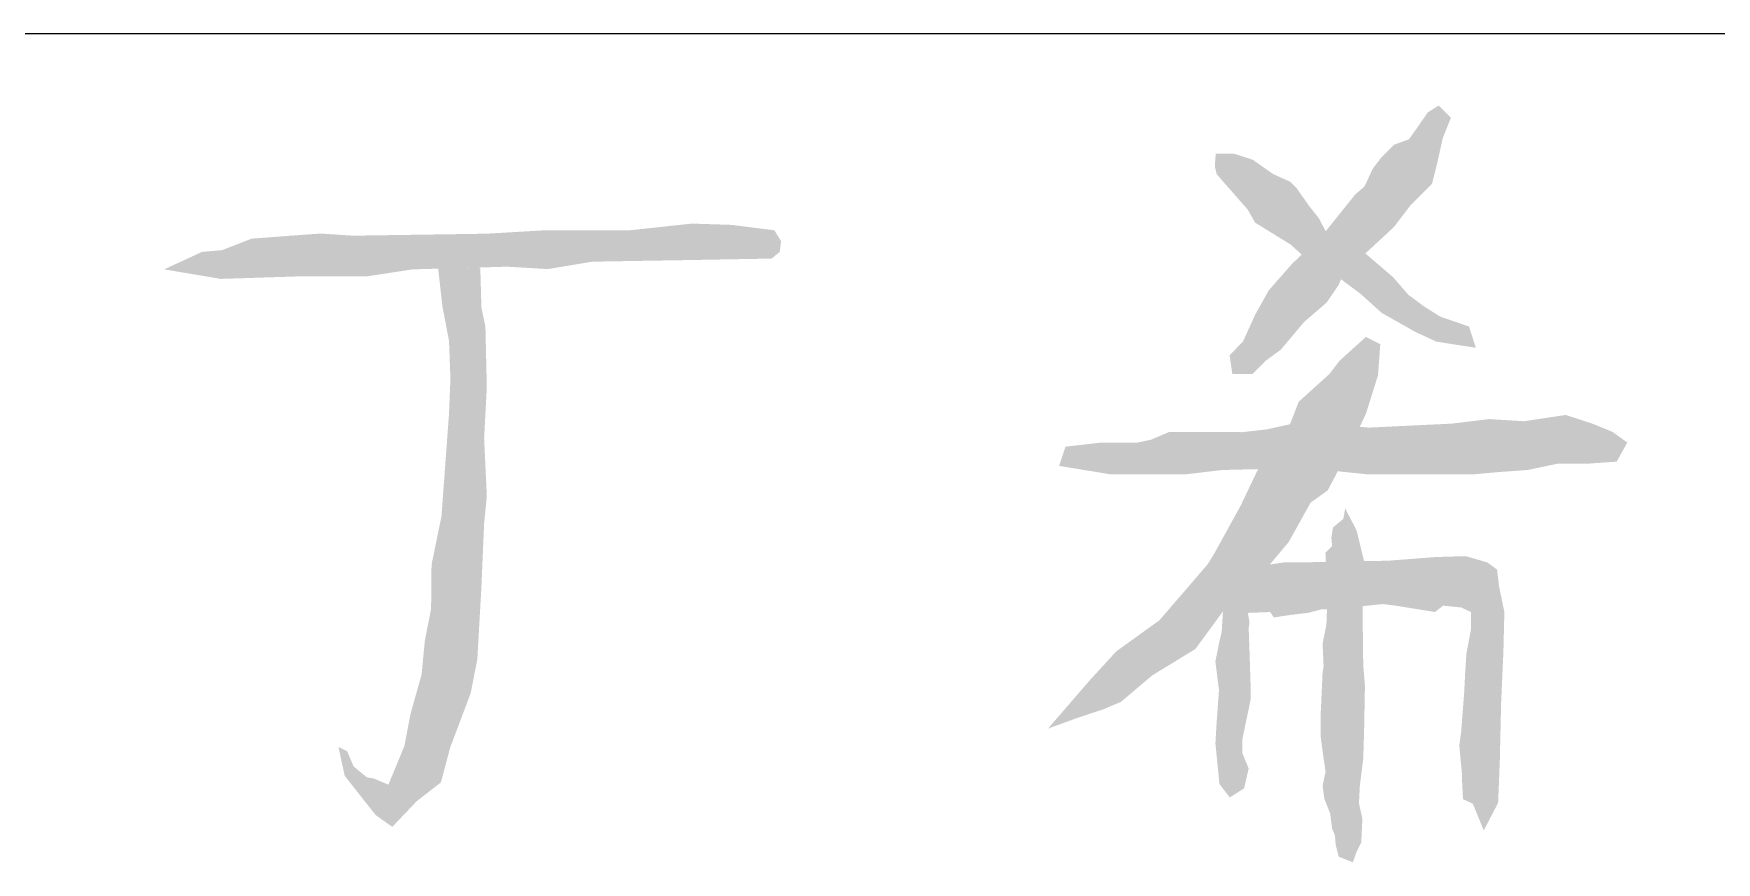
# Model space of a CAD drawing. Extents: x 4678611 to 4812712, y -485691 to -238224.
# Drawn here: x 4775622 to 4776806, y -418720 to -418137 of the extents above; entities that cross this region are included whole.
import ezdxf

# ---------------------------------------------------------------- set-up
doc = ezdxf.new("R2010")
doc.units = 0
doc.header["$LTSCALE"] = 1000
doc.header["$MEASUREMENT"] = 0
doc.layers.get('0').update_dxf_attribs({"linetype": 'CONTINUOUS'})
doc.layers.add('HATCH', color=8, linetype='CONTINUOUS')

msp = doc.modelspace()

# ---------------------------------------------------------------- hatches: boundary and pattern name
at = {"layer": 'HATCH'}
h = msp.add_hatch(color=0, dxfattribs=at)
h.paths.add_polyline_path([(4776578.1, -418308.6), (4776562.6, -418295.3), (4776558.6, -418291.9), (4776543.3, -418306.2), (4776541.5, -418310.1), (4776555.2, -418320.3), (4776570.1, -418333.7), (4776593.6, -418347), (4776608.5, -418353.9), (4776622.4, -418356.1), (4776636.3, -418358.2), (4776631.5, -418343.3), (4776611.2, -418336.3), (4776599.5, -418328.9), (4776588.8, -418320.9)])
h.paths.add_polyline_path([(4776558.6, -418291.9), (4776555, -418288.9), (4776546, -418283.1), (4776531.2, -418277.2), (4776530.7, -418276.3), (4776518.1, -418288.4), (4776513.8, -418292.7), (4776524.2, -418302.2), (4776540.2, -418309.1), (4776541.5, -418310.1), (4776543.3, -418306.2)])
h.paths.add_polyline_path([(4776590.3, -418258.1), (4776605.5, -418242.9), (4776609.3, -418227.7), (4776613.1, -418210.6), (4776618.8, -418196.4), (4776610.2, -418187.9), (4776602.6, -418192.6), (4776596, -418202.1), (4776589.3, -418211.6), (4776578.9, -418215.4), (4776569.4, -418224.9), (4776563.7, -418232.5), (4776558, -418244.8), (4776551.4, -418250.5), (4776540, -418264.7), (4776530.7, -418276.3), (4776531.2, -418277.2), (4776546, -418283.1), (4776555, -418288.9), (4776558.6, -418291.9), (4776567.5, -418283.7), (4776578.8, -418273.2)])
h.paths.add_polyline_path([(4776519.4, -418259), (4776510.4, -418246.2), (4776505.6, -418241.4), (4776493.8, -418236.1), (4776486.9, -418231.3), (4776479.4, -418226), (4776466.1, -418221.7), (4776453.3, -418221.7), (4776452.7, -418230.8), (4776454, -418236.1), (4776459.1, -418242), (4776466.3, -418250.2), (4776475.8, -418261), (4776481, -418270.2), (4776506.1, -418285.7), (4776513.8, -418292.7), (4776518.1, -418288.4), (4776530.7, -418276.3), (4776525.8, -418267)])
h.paths.add_polyline_path([(4776539.5, -418314.5), (4776541.5, -418310.1), (4776540.2, -418309.1), (4776524.2, -418302.2), (4776513.8, -418292.7), (4776507.1, -418299.1), (4776490.6, -418317.9), (4776481.1, -418334.9), (4776472.5, -418353.9), (4776463.1, -418363.4), (4776465, -418376.7), (4776479.2, -418376.7), (4776488.7, -418367.2), (4776499.1, -418359.6), (4776515.5, -418340.1), (4776531.4, -418326.4)])
h.paths.add_polyline_path([(4776567.5, -418377.6), (4776569.1, -418355.7), (4776559, -418350.6), (4776540.5, -418367.3), (4776533.2, -418376.8), (4776511.7, -418396.2), (4776505.6, -418412), (4776514.7, -418409.9), (4776554.7, -418413.8), (4776559, -418404.6)])
h.paths.add_polyline_path([(4776554.7, -418413.8), (4776514.7, -418409.9), (4776505.6, -418412), (4776504.7, -418414.3), (4776483.1, -418443.6), (4776516.1, -418442.7), (4776539.2, -418445.1), (4776547.2, -418429.9)])
h.paths.add_polyline_path([(4776742.9, -418424.9), (4776732.5, -418417.4), (4776718.3, -418411.6), (4776699.6, -418405.5), (4776670.3, -418409.9), (4776645.6, -418408.4), (4776619.1, -418411.6), (4776560.9, -418414.4), (4776554.7, -418413.8), (4776547.2, -418429.9), (4776539.2, -418445.1), (4776559.4, -418447.2), (4776598.2, -418447.2), (4776635.5, -418447.2), (4776651.9, -418445.7), (4776672.8, -418444.2), (4776693.7, -418439.8), (4776714.6, -418439.8), (4776735.4, -418438.3)])
h.paths.add_polyline_path([(4776504.7, -418414.3), (4776505.6, -418412), (4776489.4, -418415.6), (4776472, -418417.6), (4776444.5, -418417.4), (4776429.6, -418417.4), (4776420.7, -418417.4), (4776407.8, -418422.9), (4776398.3, -418424.9), (4776372.9, -418424.9), (4776347.6, -418427.8), (4776343.1, -418441.3), (4776378.9, -418447.2), (4776432.6, -418447.2), (4776458, -418444.2), (4776483.1, -418443.6)])
h.paths.add_polyline_path([(4776520.1, -418467.1), (4776532, -418458.7), (4776539.2, -418445.1), (4776516.1, -418442.7), (4776483.1, -418443.6), (4776471.1, -418468.8), (4776452.5, -418502.6), (4776447.7, -418510.4), (4776438.2, -418521.5), (4776413.7, -418549.9), (4776383.3, -418571.8), (4776364.7, -418592.1), (4776335.3, -418626.1), (4776354.5, -418619.1), (4776374.8, -418612.3), (4776386.6, -418607.3), (4776408.6, -418588.7), (4776439, -418570.1), (4776459.4, -418542.3), (4776489.7, -418512.7), (4776504.7, -418494.8)])
h.paths.add_polyline_path([(4776557.7, -418508.3), (4776536.7, -418508.6), (4776530.8, -418508.8), (4776531.2, -418516.4), (4776531.7, -418527.1), (4776531.2, -418537), (4776531.6, -418542.2), (4776543, -418541.5), (4776548.7, -418540.9), (4776556.6, -418540), (4776556.5, -418533.4)])
h.paths.add_polyline_path([(4776552.4, -418486.6), (4776544.4, -418471.3), (4776543.1, -418478.6), (4776535.8, -418484.6), (4776534.7, -418491.9), (4776535.2, -418497.8), (4776530.5, -418502.5), (4776530.8, -418508.8), (4776536.7, -418508.6), (4776557.7, -418508.3)])
h.paths.add_polyline_path([(4776531.2, -418516.4), (4776530.8, -418508.8), (4776514.5, -418509.2), (4776501.2, -418509.2), (4776491.4, -418510.7), (4776489.7, -418512.7), (4776459.4, -418542.3), (4776458.4, -418543.7), (4776457.5, -418558), (4776455.6, -418566.2), (4776453.1, -418578.9), (4776455.6, -418599.1), (4776453.7, -418625.7), (4776453.1, -418636.5), (4776455, -418655.5), (4776455.9, -418665), (4776463.2, -418674.5), (4776473.3, -418668.1), (4776476.5, -418654.2), (4776472.1, -418643.5), (4776472.1, -418633.3), (4776477.8, -418606.1), (4776477.8, -418594.1), (4776477.1, -418571.9), (4776476.5, -418555.5), (4776477.1, -418551), (4776475.9, -418544.7), (4776491.7, -418544.1), (4776494.2, -418547.9), (4776506.9, -418546), (4776518.3, -418544.7), (4776527.8, -418542.2), (4776531.6, -418542.2), (4776531.2, -418537), (4776531.7, -418527.1)])
h.paths.add_polyline_path([(4776651.3, -418514.3), (4776644.4, -418509.2), (4776629.2, -418504.8), (4776608.3, -418505.4), (4776583.6, -418507.3), (4776574.7, -418508), (4776557.7, -418508.3), (4776556.5, -418533.4), (4776556.6, -418540), (4776570.7, -418538.5), (4776579.8, -418539.6), (4776607.6, -418544.1), (4776613.3, -418539.6), (4776626, -418540.9), (4776632.9, -418544.1), (4776632.9, -418556.3), (4776629.7, -418573.4), (4776628.9, -418585.6), (4776628.1, -418601), (4776626, -418628.3), (4776624.7, -418637.8), (4776626.6, -418658.6), (4776626.6, -418662.4), (4776627.3, -418675.7), (4776634.2, -418678.9), (4776641.9, -418697.7), (4776652, -418678.3), (4776653.2, -418648.5), (4776654.1, -418608.3), (4776655.7, -418572.6), (4776656.4, -418544.1), (4776652.6, -418525.7)])
h.paths.add_polyline_path([(4776556.6, -418540), (4776548.7, -418540.9), (4776543, -418541.5), (4776531.6, -418542.2), (4776531.2, -418552.9), (4776528.5, -418566.2), (4776529.2, -418582.1), (4776528.5, -418586.8), (4776527.2, -418615.3), (4776527.2, -418631.9), (4776528.8, -418644.3), (4776530.6, -418656.3), (4776528.5, -418666.4), (4776529.8, -418675.7), (4776533.8, -418685.6), (4776535.2, -418696.3), (4776537.1, -418700.9), (4776537.8, -418708.2), (4776539.8, -418716.2), (4776549.8, -418720.1), (4776552.4, -418712.8), (4776555.7, -418706.2), (4776556.5, -418689.5), (4776554.1, -418678.6), (4776554.7, -418666.6), (4776557.1, -418647.3), (4776557.7, -418628.6), (4776558.3, -418596.1), (4776557.1, -418581)])
h = msp.add_hatch(color=0, dxfattribs=at)
h.paths.add_polyline_path([(4776147.5, -418283.2), (4776142.8, -418275.6), (4776112.4, -418271.8), (4776084.8, -418270.9), (4776041.1, -418275.6), (4775981.3, -418275.6), (4775940.5, -418278), (4775908.2, -418278.5), (4775846.5, -418279.4), (4775823.6, -418277.9), (4775802.8, -418279.4), (4775775, -418281.5), (4775754.2, -418289.6), (4775740.1, -418290.8), (4775713.5, -418303.1), (4775753.4, -418309.8), (4775812.3, -418307.9), (4775856.9, -418307.9), (4775888.3, -418303.1), (4775920.6, -418302.2), (4775954.7, -418301.2), (4775983.5, -418302.9), (4775993.7, -418301.2), (4776014.5, -418297.7), (4776055.4, -418297), (4776085.8, -418296.5), (4776140.9, -418295.5), (4776146.6, -418290.8)])
h.paths.add_polyline_path([(4775935.9, -418301.8), (4775920.6, -418302.2), (4775906.3, -418302.6), (4775909.2, -418328.8), (4775913.9, -418353.4), (4775914.9, -418380), (4775913.9, -418404.7), (4775912, -418430.3), (4775908.6, -418476.7), (4775901.6, -418510.9), (4775901.3, -418541.7), (4775896.9, -418564.2), (4775894.6, -418588.1), (4775886.8, -418615.8), (4775882.5, -418638.3), (4775874.3, -418658.2), (4775868.6, -418671.8), (4775862.3, -418686.9), (4775874, -418695.2), (4775891.1, -418677.2), (4775908.2, -418663.9), (4775914.8, -418639.2), (4775929.1, -418601.3), (4775933.8, -418577.6), (4775936.7, -418526.3), (4775938.6, -418481.7), (4775940.5, -418462.7), (4775938.6, -418421.9), (4775940.5, -418385.9), (4775939.5, -418343.2), (4775936.7, -418329.9)])
h.paths.add_polyline_path([(4775871.2, -418665.5), (4775860.7, -418661.1), (4775856.1, -418660.4), (4775846.8, -418652.7), (4775842.2, -418642), (4775836.1, -418638.9), (4775840.5, -418659.2), (4775846.8, -418667.3), (4775862.3, -418686.9), (4775868.6, -418671.8)])

# ---------------------------------------------------------------- linework, layer by layer
msp.add_line((4773772.5, -418137.3), (4779272.5, -418137.3))

doc.saveas('drawing.dxf')
